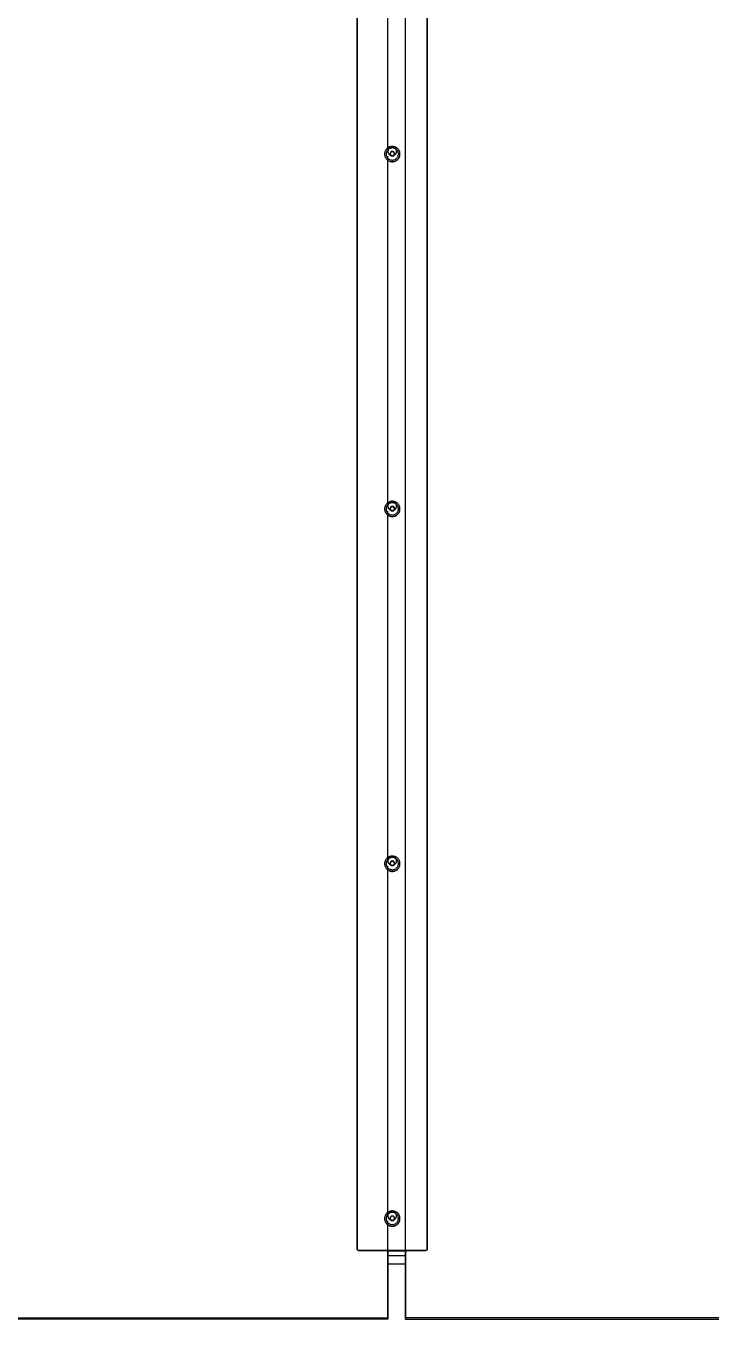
# Model space of a CAD drawing. Header units: millimetres. Extents: x 3109 to 13995, y 24552 to 39949.
# Drawn here: x 11648 to 12430, y 28850 to 30326 of the extents above; entities that cross this region are included whole.
import ezdxf

# ---------------------------------------------------------------- set-up
doc = ezdxf.new("R2010")
doc.units = ezdxf.units.MM
doc.header["$LTSCALE"] = 3
doc.layers.add('DomyÅ›lny', color=7, linetype='Continuous')

msp = doc.modelspace()

# ---------------------------------------------------------------- linework, layer by layer
at = {"layer": 'DomyÅ›lny'}
for p, q in [((12081.3, 28851.3), (12081.3, 31475.5)), ((12026.3, 28930.3), (12026.3, 31435.7)), ((12026.3, 31435.4), (12026.3, 28930.1)), ((12106.3, 31435.7), (12106.3, 28930.3)), ((12106.3, 28930.1), (12106.3, 31435.4)), ((12061.3, 30182.8), (12061.3, 30582.7)), ((12061.3, 30182.7), (12061.3, 30183)), ((12061.3, 29777.6), (12061.3, 30177.5)), ((12064.9, 30182.4), (12063.5, 30179.9)), ((12067.8, 30182.4), (12064.9, 30182.4)), ((12069.2, 30179.9), (12067.8, 30182.4)), ((12067.8, 30177.4), (12069.2, 30179.9)), ((12071.3, 30183), (12071.3, 30182.7)), ((12064.9, 29777.3), (12063.5, 29774.9)), ((12064.9, 29777.3), (12064.9, 29777.7)), ((12067.8, 29777.3), (12064.9, 29777.3)), ((12067.8, 29777.3), (12067.8, 29777.7)), ((12069.2, 29774.9), (12067.8, 29777.3)), ((12061.3, 29373.5), (12061.3, 29772.3)), ((12063.5, 29774.9), (12064.9, 29772.4)), ((12061.3, 28968.3), (12061.3, 29367.2)), ((12064.9, 29372.3), (12063.5, 29369.8)), ((12064.9, 29372.3), (12064.9, 29372.7)), ((12067.8, 29372.3), (12064.9, 29372.3)), ((12067.8, 29372.3), (12067.8, 29372.7)), ((12069.2, 29369.8), (12067.8, 29372.3)), ((12064.9, 28967.3), (12063.5, 28964.8)), ((12063.5, 28964.8), (12063.5, 28965.2)), ((12067.8, 28967.3), (12064.9, 28967.3)), ((12069.2, 28964.8), (12067.8, 28967.3)), ((12061.3, 28851.3), (12061.3, 28962)), ((12026.3, 28930.1), (12026.3, 28930.3)), ((12104.3, 28928.3), (12028.3, 28928.3)), ((12028.3, 28928.3), (12028.3, 28928.1)), ((12028.3, 28928.1), (12104.3, 28928.1)), ((12060.8, 28927.8), (12082.9, 28927.8)), ((12061.3, 28928.3), (12061.3, 28849.9)), ((12061.3, 28922.7), (12081.3, 28922.7)), ((12081.3, 28928.3), (12081.3, 28849.9)), ((12104.3, 28928.1), (12104.3, 28928.3)), ((12106.3, 28930.3), (12106.3, 28930.1)), ((12061.3, 28912.9), (12081.3, 28912.9)), ((10976.6, 28851.3), (12061.3, 28851.3)), ((12061.3, 28849.9), (10976.6, 28849.9)), ((12061.3, 28849.9), (12061.3, 28851.3)), ((12081.3, 28849.9), (12081.3, 28851.3)), ((13166.1, 28851.3), (12081.3, 28851.3)), ((12081.3, 28849.9), (13166.1, 28849.9))]:
    msp.add_line(p, q, dxfattribs=at)
for points in [[(12066.3, 30188.5, 0), (12065.6, 30188.5, 0), (12064.8, 30188.4, 0), (12063.9, 30188.2, 0), (12063.1, 30187.9, 0), (12062.3, 30187.6, 0), (12061.6, 30187.1, 0), (12060.8, 30186.6, 0), (12060.2, 30186, 0), (12059.6, 30185.3, 0), (12059, 30184.6, 0), (12058.6, 30183.9, 0), (12058.2, 30183.1, 0), (12057.9, 30182.3, 0), (12057.7, 30181.5, 0), (12057.6, 30180.7, 0), (12057.6, 30179.9, 0), (12057.6, 30179.1, 0), (12057.7, 30178.3, 0), (12057.9, 30177.5, 0), (12058.2, 30176.7, 0), (12058.6, 30175.9, 0), (12059, 30175.1, 0), (12059.6, 30174.4, 0), (12060.2, 30173.7, 0), (12060.8, 30173.1, 0), (12061.6, 30172.6, 0), (12062.3, 30172.2, 0), (12063.1, 30171.8, 0), (12063.9, 30171.5, 0), (12064.8, 30171.4, 0), (12065.6, 30171.2, 0), (12066.3, 30171.2, 0), (12067.1, 30171.2, 0), (12067.9, 30171.4, 0), (12068.8, 30171.5, 0), (12069.6, 30171.8, 0), (12070.4, 30172.2, 0), (12071.1, 30172.6, 0), (12071.9, 30173.1, 0), (12072.5, 30173.7, 0), (12073.1, 30174.4, 0), (12073.7, 30175.1, 0), (12074.1, 30175.9, 0), (12074.5, 30176.7, 0), (12074.8, 30177.5, 0), (12075, 30178.3, 0), (12075.1, 30179.1, 0), (12075.1, 30179.9, 0), (12075.1, 30180.7, 0), (12075, 30181.5, 0), (12074.8, 30182.3, 0), (12074.5, 30183.1, 0), (12074.1, 30183.9, 0), (12073.7, 30184.6, 0), (12073.1, 30185.3, 0), (12072.5, 30186, 0), (12071.9, 30186.6, 0), (12071.1, 30187.1, 0), (12070.4, 30187.6, 0), (12069.6, 30187.9, 0), (12068.8, 30188.2, 0), (12067.9, 30188.4, 0), (12067.1, 30188.5, 0)], [(12066.3, 30186.8, 0), (12065.7, 30186.8, 0), (12065.1, 30186.7, 0), (12064.4, 30186.5, 0), (12063.8, 30186.3, 0), (12063.1, 30186, 0), (12062.5, 30185.7, 0), (12061.9, 30185.3, 0), (12061.4, 30184.8, 0), (12060.9, 30184.2, 0), (12060.5, 30183.7, 0), (12060.1, 30183.1, 0), (12059.8, 30182.4, 0), (12059.6, 30181.8, 0), (12059.5, 30181.1, 0), (12059.4, 30180.5, 0), (12059.3, 30179.9, 0), (12059.4, 30179.3, 0), (12059.5, 30178.6, 0), (12059.6, 30178, 0), (12059.8, 30177.3, 0), (12060.1, 30176.7, 0), (12060.5, 30176.1, 0), (12060.9, 30175.5, 0), (12061.4, 30175, 0), (12061.9, 30174.5, 0), (12062.5, 30174.1, 0), (12063.1, 30173.7, 0), (12063.8, 30173.4, 0), (12064.4, 30173.2, 0), (12065.1, 30173.1, 0), (12065.7, 30173, 0), (12066.3, 30172.9, 0), (12067, 30173, 0), (12067.6, 30173.1, 0), (12068.3, 30173.2, 0), (12068.9, 30173.4, 0), (12069.6, 30173.7, 0), (12070.2, 30174.1, 0), (12070.8, 30174.5, 0), (12071.3, 30175, 0), (12071.8, 30175.5, 0), (12072.2, 30176.1, 0), (12072.6, 30176.7, 0), (12072.9, 30177.3, 0), (12073.1, 30178, 0), (12073.2, 30178.6, 0), (12073.3, 30179.3, 0), (12073.3, 30179.9, 0), (12073.3, 30180.5, 0), (12073.2, 30181.1, 0), (12073.1, 30181.8, 0), (12072.9, 30182.4, 0), (12072.6, 30183.1, 0), (12072.2, 30183.7, 0), (12071.8, 30184.2, 0), (12071.3, 30184.8, 0), (12070.8, 30185.3, 0), (12070.2, 30185.7, 0), (12069.6, 30186, 0), (12068.9, 30186.3, 0), (12068.3, 30186.5, 0), (12067.6, 30186.7, 0), (12067, 30186.8, 0)], [(12066.3, 29783.5, 0), (12065.6, 29783.5, 0), (12064.8, 29783.4, 0), (12063.9, 29783.2, 0), (12063.1, 29782.9, 0), (12062.3, 29782.6, 0), (12061.6, 29782.1, 0), (12060.8, 29781.6, 0), (12060.2, 29781, 0), (12059.6, 29780.3, 0), (12059, 29779.6, 0), (12058.6, 29778.8, 0), (12058.2, 29778, 0), (12057.9, 29777.2, 0), (12057.7, 29776.4, 0), (12057.6, 29775.6, 0), (12057.6, 29774.9, 0), (12057.6, 29774.1, 0), (12057.7, 29773.3, 0), (12057.9, 29772.5, 0), (12058.2, 29771.7, 0), (12058.6, 29770.9, 0), (12059, 29770.1, 0), (12059.6, 29769.4, 0), (12060.2, 29768.7, 0), (12060.8, 29768.1, 0), (12061.6, 29767.6, 0), (12062.3, 29767.2, 0), (12063.1, 29766.8, 0), (12063.9, 29766.5, 0), (12064.8, 29766.3, 0), (12065.6, 29766.2, 0), (12066.3, 29766.2, 0), (12067.1, 29766.2, 0), (12067.9, 29766.3, 0), (12068.8, 29766.5, 0), (12069.6, 29766.8, 0), (12070.4, 29767.2, 0), (12071.1, 29767.6, 0), (12071.9, 29768.1, 0), (12072.5, 29768.7, 0), (12073.1, 29769.4, 0), (12073.7, 29770.1, 0), (12074.1, 29770.9, 0), (12074.5, 29771.7, 0), (12074.8, 29772.5, 0), (12075, 29773.3, 0), (12075.1, 29774.1, 0), (12075.1, 29774.9, 0), (12075.1, 29775.6, 0), (12075, 29776.4, 0), (12074.8, 29777.2, 0), (12074.5, 29778, 0), (12074.1, 29778.8, 0), (12073.7, 29779.6, 0), (12073.1, 29780.3, 0), (12072.5, 29781, 0), (12071.9, 29781.6, 0), (12071.1, 29782.1, 0), (12070.4, 29782.6, 0), (12069.6, 29782.9, 0), (12068.8, 29783.2, 0), (12067.9, 29783.4, 0), (12067.1, 29783.5, 0)], [(12066.3, 29781.8, 0), (12065.7, 29781.8, 0), (12065.1, 29781.7, 0), (12064.4, 29781.5, 0), (12063.8, 29781.3, 0), (12063.1, 29781, 0), (12062.5, 29780.7, 0), (12061.9, 29780.2, 0), (12061.4, 29779.8, 0), (12060.9, 29779.2, 0), (12060.5, 29778.6, 0), (12060.1, 29778, 0), (12059.8, 29777.4, 0), (12059.6, 29776.8, 0), (12059.5, 29776.1, 0), (12059.4, 29775.5, 0), (12059.3, 29774.9, 0), (12059.4, 29774.2, 0), (12059.5, 29773.6, 0), (12059.6, 29772.9, 0), (12059.8, 29772.3, 0), (12060.1, 29771.7, 0), (12060.5, 29771.1, 0), (12060.9, 29770.5, 0), (12061.4, 29770, 0), (12061.9, 29769.5, 0), (12062.5, 29769.1, 0), (12063.1, 29768.7, 0), (12063.8, 29768.4, 0), (12064.4, 29768.2, 0), (12065.1, 29768, 0), (12065.7, 29768, 0), (12066.3, 29767.9, 0), (12067, 29768, 0), (12067.6, 29768, 0), (12068.3, 29768.2, 0), (12068.9, 29768.4, 0), (12069.6, 29768.7, 0), (12070.2, 29769.1, 0), (12070.8, 29769.5, 0), (12071.3, 29770, 0), (12071.8, 29770.5, 0), (12072.2, 29771.1, 0), (12072.6, 29771.7, 0), (12072.9, 29772.3, 0), (12073.1, 29772.9, 0), (12073.2, 29773.6, 0), (12073.3, 29774.2, 0), (12073.3, 29774.9, 0), (12073.3, 29775.5, 0), (12073.2, 29776.1, 0), (12073.1, 29776.8, 0), (12072.9, 29777.4, 0), (12072.6, 29778, 0), (12072.2, 29778.6, 0), (12071.8, 29779.2, 0), (12071.3, 29779.8, 0), (12070.8, 29780.2, 0), (12070.2, 29780.7, 0), (12069.6, 29781, 0), (12068.9, 29781.3, 0), (12068.3, 29781.5, 0), (12067.6, 29781.7, 0), (12067, 29781.8, 0)], [(12066.3, 29378.5, 0), (12065.6, 29378.5, 0), (12064.8, 29378.4, 0), (12063.9, 29378.2, 0), (12063.1, 29377.9, 0), (12062.3, 29377.5, 0), (12061.6, 29377.1, 0), (12060.8, 29376.6, 0), (12060.2, 29376, 0), (12059.6, 29375.3, 0), (12059, 29374.6, 0), (12058.6, 29373.8, 0), (12058.2, 29373, 0), (12057.9, 29372.2, 0), (12057.7, 29371.4, 0), (12057.6, 29370.6, 0), (12057.6, 29369.8, 0), (12057.6, 29369.1, 0), (12057.7, 29368.3, 0), (12057.9, 29367.5, 0), (12058.2, 29366.6, 0), (12058.6, 29365.9, 0), (12059, 29365.1, 0), (12059.6, 29364.4, 0), (12060.2, 29363.7, 0), (12060.8, 29363.1, 0), (12061.6, 29362.6, 0), (12062.3, 29362.1, 0), (12063.1, 29361.8, 0), (12063.9, 29361.5, 0), (12064.8, 29361.3, 0), (12065.6, 29361.2, 0), (12066.3, 29361.2, 0), (12067.1, 29361.2, 0), (12067.9, 29361.3, 0), (12068.8, 29361.5, 0), (12069.6, 29361.8, 0), (12070.4, 29362.1, 0), (12071.1, 29362.6, 0), (12071.9, 29363.1, 0), (12072.5, 29363.7, 0), (12073.1, 29364.4, 0), (12073.7, 29365.1, 0), (12074.1, 29365.9, 0), (12074.5, 29366.6, 0), (12074.8, 29367.5, 0), (12075, 29368.3, 0), (12075.1, 29369.1, 0), (12075.1, 29369.8, 0), (12075.1, 29370.6, 0), (12075, 29371.4, 0), (12074.8, 29372.2, 0), (12074.5, 29373, 0), (12074.1, 29373.8, 0), (12073.7, 29374.6, 0), (12073.1, 29375.3, 0), (12072.5, 29376, 0), (12071.9, 29376.6, 0), (12071.1, 29377.1, 0), (12070.4, 29377.5, 0), (12069.6, 29377.9, 0), (12068.8, 29378.2, 0), (12067.9, 29378.4, 0), (12067.1, 29378.5, 0)], [(12066.3, 29376.8, 0), (12065.7, 29376.7, 0), (12065.1, 29376.7, 0), (12064.4, 29376.5, 0), (12063.8, 29376.3, 0), (12063.1, 29376, 0), (12062.5, 29375.6, 0), (12061.9, 29375.2, 0), (12061.4, 29374.7, 0), (12060.9, 29374.2, 0), (12060.5, 29373.6, 0), (12060.1, 29373, 0), (12059.8, 29372.4, 0), (12059.6, 29371.7, 0), (12059.5, 29371.1, 0), (12059.4, 29370.5, 0), (12059.3, 29369.8, 0), (12059.4, 29369.2, 0), (12059.5, 29368.6, 0), (12059.6, 29367.9, 0), (12059.8, 29367.3, 0), (12060.1, 29366.7, 0), (12060.5, 29366, 0), (12060.9, 29365.5, 0), (12061.4, 29364.9, 0), (12061.9, 29364.5, 0), (12062.5, 29364, 0), (12063.1, 29363.7, 0), (12063.8, 29363.4, 0), (12064.4, 29363.2, 0), (12065.1, 29363, 0), (12065.7, 29362.9, 0), (12066.3, 29362.9, 0), (12067, 29362.9, 0), (12067.6, 29363, 0), (12068.3, 29363.2, 0), (12068.9, 29363.4, 0), (12069.6, 29363.7, 0), (12070.2, 29364, 0), (12070.8, 29364.5, 0), (12071.3, 29364.9, 0), (12071.8, 29365.5, 0), (12072.2, 29366, 0), (12072.6, 29366.7, 0), (12072.9, 29367.3, 0), (12073.1, 29367.9, 0), (12073.2, 29368.6, 0), (12073.3, 29369.2, 0), (12073.3, 29369.8, 0), (12073.3, 29370.5, 0), (12073.2, 29371.1, 0), (12073.1, 29371.7, 0), (12072.9, 29372.4, 0), (12072.6, 29373, 0), (12072.2, 29373.6, 0), (12071.8, 29374.2, 0), (12071.3, 29374.7, 0), (12070.8, 29375.2, 0), (12070.2, 29375.6, 0), (12069.6, 29376, 0), (12068.9, 29376.3, 0), (12068.3, 29376.5, 0), (12067.6, 29376.7, 0), (12067, 29376.7, 0)], [(12066.3, 28973.5, 0), (12065.6, 28973.4, 0), (12064.8, 28973.3, 0), (12063.9, 28973.1, 0), (12063.1, 28972.9, 0), (12062.3, 28972.5, 0), (12061.6, 28972.1, 0), (12060.8, 28971.5, 0), (12060.2, 28970.9, 0), (12059.6, 28970.3, 0), (12059, 28969.6, 0), (12058.6, 28968.8, 0), (12058.2, 28968, 0), (12057.9, 28967.2, 0), (12057.7, 28966.4, 0), (12057.6, 28965.6, 0), (12057.6, 28964.8, 0), (12057.6, 28964, 0), (12057.7, 28963.2, 0), (12057.9, 28962.4, 0), (12058.2, 28961.6, 0), (12058.6, 28960.8, 0), (12059, 28960.1, 0), (12059.6, 28959.4, 0), (12060.2, 28958.7, 0), (12060.8, 28958.1, 0), (12061.6, 28957.6, 0), (12062.3, 28957.1, 0), (12063.1, 28956.8, 0), (12063.9, 28956.5, 0), (12064.8, 28956.3, 0), (12065.6, 28956.2, 0), (12066.3, 28956.2, 0), (12067.1, 28956.2, 0), (12067.9, 28956.3, 0), (12068.8, 28956.5, 0), (12069.6, 28956.8, 0), (12070.4, 28957.1, 0), (12071.1, 28957.6, 0), (12071.9, 28958.1, 0), (12072.5, 28958.7, 0), (12073.1, 28959.4, 0), (12073.7, 28960.1, 0), (12074.1, 28960.8, 0), (12074.5, 28961.6, 0), (12074.8, 28962.4, 0), (12075, 28963.2, 0), (12075.1, 28964, 0), (12075.1, 28964.8, 0), (12075.1, 28965.6, 0), (12075, 28966.4, 0), (12074.8, 28967.2, 0), (12074.5, 28968, 0), (12074.1, 28968.8, 0), (12073.7, 28969.6, 0), (12073.1, 28970.3, 0), (12072.5, 28970.9, 0), (12071.9, 28971.5, 0), (12071.1, 28972.1, 0), (12070.4, 28972.5, 0), (12069.6, 28972.9, 0), (12068.8, 28973.1, 0), (12067.9, 28973.3, 0), (12067.1, 28973.4, 0)], [(12066.3, 28971.7, 0), (12065.7, 28971.7, 0), (12065.1, 28971.6, 0), (12064.4, 28971.5, 0), (12063.8, 28971.3, 0), (12063.1, 28971, 0), (12062.5, 28970.6, 0), (12061.9, 28970.2, 0), (12061.4, 28969.7, 0), (12060.9, 28969.2, 0), (12060.5, 28968.6, 0), (12060.1, 28968, 0), (12059.8, 28967.4, 0), (12059.6, 28966.7, 0), (12059.5, 28966.1, 0), (12059.4, 28965.4, 0), (12059.3, 28964.8, 0), (12059.4, 28964.2, 0), (12059.5, 28963.6, 0), (12059.6, 28962.9, 0), (12059.8, 28962.3, 0), (12060.1, 28961.6, 0), (12060.5, 28961, 0), (12060.9, 28960.4, 0), (12061.4, 28959.9, 0), (12061.9, 28959.4, 0), (12062.5, 28959, 0), (12063.1, 28958.7, 0), (12063.8, 28958.4, 0), (12064.4, 28958.2, 0), (12065.1, 28958, 0), (12065.7, 28957.9, 0), (12066.3, 28957.9, 0), (12067, 28957.9, 0), (12067.6, 28958, 0), (12068.3, 28958.2, 0), (12068.9, 28958.4, 0), (12069.6, 28958.7, 0), (12070.2, 28959, 0), (12070.8, 28959.4, 0), (12071.3, 28959.9, 0), (12071.8, 28960.4, 0), (12072.2, 28961, 0), (12072.6, 28961.6, 0), (12072.9, 28962.3, 0), (12073.1, 28962.9, 0), (12073.2, 28963.6, 0), (12073.3, 28964.2, 0), (12073.3, 28964.8, 0), (12073.3, 28965.4, 0), (12073.2, 28966.1, 0), (12073.1, 28966.7, 0), (12072.9, 28967.4, 0), (12072.6, 28968, 0), (12072.2, 28968.6, 0), (12071.8, 28969.2, 0), (12071.3, 28969.7, 0), (12070.8, 28970.2, 0), (12070.2, 28970.6, 0), (12069.6, 28971, 0), (12068.9, 28971.3, 0), (12068.3, 28971.5, 0), (12067.6, 28971.6, 0), (12067, 28971.7, 0)]]:
    msp.add_polyline3d(points, close=True, dxfattribs=at)
for points in [[(12057.6, 30179.7, 0), (12057.6, 30178.9, 0), (12057.7, 30178.1, 0), (12057.9, 30177.3, 0), (12058.2, 30176.5, 0), (12058.6, 30175.7, 0), (12059, 30175, 0), (12059.6, 30174.2, 0), (12060.2, 30173.6, 0), (12060.8, 30173, 0), (12061.6, 30172.5, 0), (12062.3, 30172, 0), (12063.1, 30171.7, 0), (12063.9, 30171.4, 0), (12064.8, 30171.2, 0), (12065.6, 30171.1, 0), (12066.3, 30171, 0), (12067.1, 30171.1, 0), (12067.9, 30171.2, 0), (12068.8, 30171.4, 0), (12069.6, 30171.7, 0), (12070.4, 30172, 0), (12071.1, 30172.5, 0), (12071.9, 30173, 0), (12072.5, 30173.6, 0), (12073.1, 30174.2, 0), (12073.7, 30175, 0), (12074.1, 30175.7, 0), (12074.5, 30176.5, 0), (12074.8, 30177.3, 0), (12075, 30178.1, 0), (12075.1, 30178.9, 0), (12075.1, 30179.7, 0)], [(12066.3, 30188, 0), (12065.8, 30187.9, 0), (12065.4, 30187.9, 0), (12064.9, 30187.8, 0), (12064.4, 30187.6, 0), (12064, 30187.4, 0), (12063.5, 30187.2, 0), (12063.1, 30186.9, 0), (12062.7, 30186.5, 0), (12062.4, 30186.1, 0), (12062.1, 30185.7, 0), (12061.8, 30185.3, 0), (12061.6, 30184.8, 0), (12061.5, 30184.4, 0), (12061.4, 30183.9, 0), (12061.3, 30183.5, 0), (12061.3, 30183, 0), (12061.3, 30182.6, 0), (12061.4, 30182.1, 0), (12061.5, 30181.7, 0), (12061.6, 30181.2, 0), (12061.8, 30180.7, 0), (12062.1, 30180.3, 0), (12062.4, 30179.9, 0), (12062.7, 30179.5, 0), (12063.1, 30179.2, 0), (12063.5, 30178.9, 0), (12064, 30178.6, 0), (12064.4, 30178.4, 0), (12064.9, 30178.3, 0), (12065.4, 30178.1, 0), (12065.8, 30178.1, 0), (12066.3, 30178.1, 0)], [(12061.3, 30182.7, 0), (12061.3, 30183.2, 0), (12061.4, 30183.6, 0), (12061.5, 30184.1, 0), (12061.6, 30184.6, 0), (12061.8, 30185, 0), (12062.1, 30185.4, 0), (12062.4, 30185.9, 0), (12062.7, 30186.2, 0), (12063.1, 30186.6, 0), (12063.5, 30186.9, 0), (12064, 30187.1, 0), (12064.4, 30187.3, 0), (12064.9, 30187.5, 0), (12065.4, 30187.6, 0), (12065.8, 30187.7, 0), (12066.3, 30187.7, 0)], [(12064.9, 30182.7, 0), (12063.5, 30180.2, 0)], [(12063.5, 30180.2, 0), (12064.9, 30177.8, 0)], [(12067.8, 30182.7, 0), (12064.9, 30182.7, 0)], [(12064.9, 30177.8, 0), (12067.8, 30177.8, 0)], [(12066.3, 30178.1, 0), (12066.7, 30178.1, 0), (12067.2, 30178.1, 0), (12067.7, 30178.3, 0), (12068.1, 30178.4, 0), (12068.6, 30178.6, 0), (12069, 30178.9, 0), (12069.4, 30179.2, 0), (12069.8, 30179.5, 0), (12070.2, 30179.9, 0), (12070.5, 30180.3, 0), (12070.7, 30180.7, 0), (12070.9, 30181.2, 0), (12071.1, 30181.7, 0), (12071.2, 30182.1, 0), (12071.3, 30182.6, 0), (12071.3, 30183, 0), (12071.3, 30183.5, 0), (12071.2, 30183.9, 0), (12071.1, 30184.4, 0), (12070.9, 30184.8, 0), (12070.7, 30185.3, 0), (12070.5, 30185.7, 0), (12070.2, 30186.1, 0), (12069.8, 30186.5, 0), (12069.4, 30186.9, 0), (12069, 30187.2, 0), (12068.6, 30187.4, 0), (12068.1, 30187.6, 0), (12067.7, 30187.8, 0), (12067.2, 30187.9, 0), (12066.7, 30187.9, 0), (12066.3, 30188, 0)], [(12066.3, 30187.7, 0), (12066.7, 30187.7, 0), (12067.2, 30187.6, 0), (12067.7, 30187.5, 0), (12068.1, 30187.3, 0), (12068.6, 30187.1, 0), (12069, 30186.9, 0), (12069.4, 30186.6, 0), (12069.8, 30186.2, 0), (12070.2, 30185.9, 0), (12070.5, 30185.4, 0), (12070.7, 30185, 0), (12070.9, 30184.6, 0), (12071.1, 30184.1, 0), (12071.2, 30183.6, 0), (12071.3, 30183.2, 0), (12071.3, 30182.7, 0)], [(12069.2, 30180.2, 0), (12067.8, 30182.7, 0)], [(12067.8, 30177.8, 0), (12069.2, 30180.2, 0)], [(12066.3, 29783, 0), (12065.8, 29782.9, 0), (12065.4, 29782.9, 0), (12064.9, 29782.8, 0), (12064.4, 29782.6, 0), (12064, 29782.4, 0), (12063.5, 29782.1, 0), (12063.1, 29781.8, 0), (12062.7, 29781.5, 0), (12062.4, 29781.1, 0), (12062.1, 29780.7, 0), (12061.8, 29780.3, 0), (12061.6, 29779.8, 0), (12061.5, 29779.4, 0), (12061.4, 29778.9, 0), (12061.3, 29778.4, 0), (12061.3, 29778, 0), (12061.3, 29777.6, 0), (12061.4, 29777.1, 0), (12061.5, 29776.6, 0), (12061.6, 29776.2, 0), (12061.8, 29775.7, 0), (12062.1, 29775.3, 0), (12062.4, 29774.9, 0), (12062.7, 29774.5, 0), (12063.1, 29774.2, 0), (12063.5, 29773.9, 0), (12064, 29773.6, 0), (12064.4, 29773.4, 0), (12064.9, 29773.2, 0), (12065.4, 29773.1, 0), (12065.8, 29773.1, 0), (12066.3, 29773, 0)], [(12061.3, 29777.7, 0), (12061.3, 29778.2, 0), (12061.4, 29778.6, 0), (12061.5, 29779.1, 0), (12061.6, 29779.5, 0), (12061.8, 29780, 0), (12062.1, 29780.4, 0), (12062.4, 29780.8, 0), (12062.7, 29781.2, 0), (12063.1, 29781.6, 0), (12063.5, 29781.9, 0), (12064, 29782.1, 0), (12064.4, 29782.3, 0), (12064.9, 29782.5, 0), (12065.4, 29782.6, 0), (12065.8, 29782.7, 0), (12066.3, 29782.7, 0)], [(12064.9, 29777.7, 0), (12063.5, 29775.2, 0)], [(12067.8, 29777.7, 0), (12064.9, 29777.7, 0)], [(12066.3, 29773, 0), (12066.7, 29773.1, 0), (12067.2, 29773.1, 0), (12067.7, 29773.2, 0), (12068.1, 29773.4, 0), (12068.6, 29773.6, 0), (12069, 29773.9, 0), (12069.4, 29774.2, 0), (12069.8, 29774.5, 0), (12070.2, 29774.9, 0), (12070.5, 29775.3, 0), (12070.7, 29775.7, 0), (12070.9, 29776.2, 0), (12071.1, 29776.6, 0), (12071.2, 29777.1, 0), (12071.3, 29777.6, 0), (12071.3, 29778, 0), (12071.3, 29778.4, 0), (12071.2, 29778.9, 0), (12071.1, 29779.4, 0), (12070.9, 29779.8, 0), (12070.7, 29780.3, 0), (12070.5, 29780.7, 0), (12070.2, 29781.1, 0), (12069.8, 29781.5, 0), (12069.4, 29781.8, 0), (12069, 29782.1, 0), (12068.6, 29782.4, 0), (12068.1, 29782.6, 0), (12067.7, 29782.8, 0), (12067.2, 29782.9, 0), (12066.7, 29782.9, 0), (12066.3, 29783, 0)], [(12066.3, 29782.7, 0), (12066.7, 29782.7, 0), (12067.2, 29782.6, 0), (12067.7, 29782.5, 0), (12068.1, 29782.3, 0), (12068.6, 29782.1, 0), (12069, 29781.9, 0), (12069.4, 29781.6, 0), (12069.8, 29781.2, 0), (12070.2, 29780.8, 0), (12070.5, 29780.4, 0), (12070.7, 29780, 0), (12070.9, 29779.5, 0), (12071.1, 29779.1, 0), (12071.2, 29778.6, 0), (12071.3, 29778.2, 0), (12071.3, 29777.7, 0)], [(12069.2, 29775.2, 0), (12067.8, 29777.7, 0)], [(12057.6, 29774.7, 0), (12057.6, 29773.9, 0), (12057.7, 29773.1, 0), (12057.9, 29772.3, 0), (12058.2, 29771.5, 0), (12058.6, 29770.7, 0), (12059, 29769.9, 0), (12059.6, 29769.2, 0), (12060.2, 29768.6, 0), (12060.8, 29768, 0), (12061.6, 29767.4, 0), (12062.3, 29767, 0), (12063.1, 29766.6, 0), (12063.9, 29766.4, 0), (12064.8, 29766.2, 0), (12065.6, 29766.1, 0), (12066.3, 29766, 0), (12067.1, 29766.1, 0), (12067.9, 29766.2, 0), (12068.8, 29766.4, 0), (12069.6, 29766.6, 0), (12070.4, 29767, 0), (12071.1, 29767.4, 0), (12071.9, 29768, 0), (12072.5, 29768.6, 0), (12073.1, 29769.2, 0), (12073.7, 29769.9, 0), (12074.1, 29770.7, 0), (12074.5, 29771.5, 0), (12074.8, 29772.3, 0), (12075, 29773.1, 0), (12075.1, 29773.9, 0), (12075.1, 29774.7, 0)], [(12063.5, 29775.2, 0), (12064.9, 29772.7, 0)], [(12064.9, 29772.7, 0), (12067.8, 29772.7, 0)], [(12067.8, 29772.7, 0), (12069.2, 29775.2, 0)], [(12066.3, 29377.9, 0), (12065.8, 29377.9, 0), (12065.4, 29377.8, 0), (12064.9, 29377.7, 0), (12064.4, 29377.6, 0), (12064, 29377.4, 0), (12063.5, 29377.1, 0), (12063.1, 29376.8, 0), (12062.7, 29376.5, 0), (12062.4, 29376.1, 0), (12062.1, 29375.7, 0), (12061.8, 29375.3, 0), (12061.6, 29374.8, 0), (12061.5, 29374.3, 0), (12061.4, 29373.9, 0), (12061.3, 29373.4, 0), (12061.3, 29373, 0), (12061.3, 29372.5, 0), (12061.4, 29372.1, 0), (12061.5, 29371.6, 0), (12061.6, 29371.2, 0), (12061.8, 29370.7, 0), (12062.1, 29370.3, 0), (12062.4, 29369.9, 0), (12062.7, 29369.5, 0), (12063.1, 29369.1, 0), (12063.5, 29368.8, 0), (12064, 29368.6, 0), (12064.4, 29368.4, 0), (12064.9, 29368.2, 0), (12065.4, 29368.1, 0), (12065.8, 29368, 0), (12066.3, 29368, 0)], [(12061.3, 29372.7, 0), (12061.3, 29373.1, 0), (12061.4, 29373.6, 0), (12061.5, 29374.1, 0), (12061.6, 29374.5, 0), (12061.8, 29375, 0), (12062.1, 29375.4, 0), (12062.4, 29375.8, 0), (12062.7, 29376.2, 0), (12063.1, 29376.5, 0), (12063.5, 29376.8, 0), (12064, 29377.1, 0), (12064.4, 29377.3, 0), (12064.9, 29377.5, 0), (12065.4, 29377.6, 0), (12065.8, 29377.6, 0), (12066.3, 29377.7, 0)], [(12066.3, 29368, 0), (12066.7, 29368, 0), (12067.2, 29368.1, 0), (12067.7, 29368.2, 0), (12068.1, 29368.4, 0), (12068.6, 29368.6, 0), (12069, 29368.8, 0), (12069.4, 29369.1, 0), (12069.8, 29369.5, 0), (12070.2, 29369.9, 0), (12070.5, 29370.3, 0), (12070.7, 29370.7, 0), (12070.9, 29371.2, 0), (12071.1, 29371.6, 0), (12071.2, 29372.1, 0), (12071.3, 29372.5, 0), (12071.3, 29373, 0), (12071.3, 29373.4, 0), (12071.2, 29373.9, 0), (12071.1, 29374.3, 0), (12070.9, 29374.8, 0), (12070.7, 29375.3, 0), (12070.5, 29375.7, 0), (12070.2, 29376.1, 0), (12069.8, 29376.5, 0), (12069.4, 29376.8, 0), (12069, 29377.1, 0), (12068.6, 29377.4, 0), (12068.1, 29377.6, 0), (12067.7, 29377.7, 0), (12067.2, 29377.8, 0), (12066.7, 29377.9, 0), (12066.3, 29377.9, 0)], [(12066.3, 29377.7, 0), (12066.7, 29377.6, 0), (12067.2, 29377.6, 0), (12067.7, 29377.5, 0), (12068.1, 29377.3, 0), (12068.6, 29377.1, 0), (12069, 29376.8, 0), (12069.4, 29376.5, 0), (12069.8, 29376.2, 0), (12070.2, 29375.8, 0), (12070.5, 29375.4, 0), (12070.7, 29375, 0), (12070.9, 29374.5, 0), (12071.1, 29374.1, 0), (12071.2, 29373.6, 0), (12071.3, 29373.1, 0), (12071.3, 29372.7, 0)], [(12057.6, 29369.7, 0), (12057.6, 29368.9, 0), (12057.7, 29368.1, 0), (12057.9, 29367.3, 0), (12058.2, 29366.5, 0), (12058.6, 29365.7, 0), (12059, 29364.9, 0), (12059.6, 29364.2, 0), (12060.2, 29363.5, 0), (12060.8, 29362.9, 0), (12061.6, 29362.4, 0), (12062.3, 29362, 0), (12063.1, 29361.6, 0), (12063.9, 29361.3, 0), (12064.8, 29361.1, 0), (12065.6, 29361, 0), (12066.3, 29361, 0), (12067.1, 29361, 0), (12067.9, 29361.1, 0), (12068.8, 29361.3, 0), (12069.6, 29361.6, 0), (12070.4, 29362, 0), (12071.1, 29362.4, 0), (12071.9, 29362.9, 0), (12072.5, 29363.5, 0), (12073.1, 29364.2, 0), (12073.7, 29364.9, 0), (12074.1, 29365.7, 0), (12074.5, 29366.5, 0), (12074.8, 29367.3, 0), (12075, 29368.1, 0), (12075.1, 29368.9, 0), (12075.1, 29369.7, 0)], [(12064.9, 29372.7, 0), (12063.5, 29370.2, 0)], [(12063.5, 29370.2, 0), (12064.9, 29367.7, 0)], [(12067.8, 29372.7, 0), (12064.9, 29372.7, 0)], [(12064.9, 29367.7, 0), (12067.8, 29367.7, 0)], [(12069.2, 29370.2, 0), (12067.8, 29372.7, 0)], [(12067.8, 29367.7, 0), (12069.2, 29370.2, 0)], [(12057.6, 28964.6, 0), (12057.6, 28963.9, 0), (12057.7, 28963.1, 0), (12057.9, 28962.3, 0), (12058.2, 28961.5, 0), (12058.6, 28960.7, 0), (12059, 28959.9, 0), (12059.6, 28959.2, 0), (12060.2, 28958.5, 0), (12060.8, 28957.9, 0), (12061.6, 28957.4, 0), (12062.3, 28957, 0), (12063.1, 28956.6, 0), (12063.9, 28956.3, 0), (12064.8, 28956.1, 0), (12065.6, 28956, 0), (12066.3, 28956, 0), (12067.1, 28956, 0), (12067.9, 28956.1, 0), (12068.8, 28956.3, 0), (12069.6, 28956.6, 0), (12070.4, 28957, 0), (12071.1, 28957.4, 0), (12071.9, 28957.9, 0), (12072.5, 28958.5, 0), (12073.1, 28959.2, 0), (12073.7, 28959.9, 0), (12074.1, 28960.7, 0), (12074.5, 28961.5, 0), (12074.8, 28962.3, 0), (12075, 28963.1, 0), (12075.1, 28963.9, 0), (12075.1, 28964.6, 0)], [(12066.3, 28972.9, 0), (12065.8, 28972.9, 0), (12065.4, 28972.8, 0), (12064.9, 28972.7, 0), (12064.4, 28972.6, 0), (12064, 28972.4, 0), (12063.5, 28972.1, 0), (12063.1, 28971.8, 0), (12062.7, 28971.5, 0), (12062.4, 28971.1, 0), (12062.1, 28970.7, 0), (12061.8, 28970.2, 0), (12061.6, 28969.8, 0), (12061.5, 28969.3, 0), (12061.4, 28968.9, 0), (12061.3, 28968.4, 0), (12061.3, 28968, 0), (12061.3, 28967.5, 0), (12061.4, 28967.1, 0), (12061.5, 28966.6, 0), (12061.6, 28966.1, 0), (12061.8, 28965.7, 0), (12062.1, 28965.3, 0), (12062.4, 28964.8, 0), (12062.7, 28964.5, 0), (12063.1, 28964.1, 0), (12063.5, 28963.8, 0), (12064, 28963.6, 0), (12064.4, 28963.4, 0), (12064.9, 28963.2, 0), (12065.4, 28963.1, 0), (12065.8, 28963, 0), (12066.3, 28963, 0)], [(12061.3, 28967.7, 0), (12061.3, 28968.1, 0), (12061.4, 28968.6, 0), (12061.5, 28969, 0), (12061.6, 28969.5, 0), (12061.8, 28970, 0), (12062.1, 28970.4, 0), (12062.4, 28970.8, 0), (12062.7, 28971.2, 0), (12063.1, 28971.5, 0), (12063.5, 28971.8, 0), (12064, 28972.1, 0), (12064.4, 28972.3, 0), (12064.9, 28972.4, 0), (12065.4, 28972.5, 0), (12065.8, 28972.6, 0), (12066.3, 28972.6, 0)], [(12064.9, 28967.6, 0), (12063.5, 28965.2, 0)], [(12063.5, 28965.2, 0), (12064.9, 28962.7, 0)], [(12067.8, 28967.6, 0), (12064.9, 28967.6, 0)], [(12066.3, 28963, 0), (12066.7, 28963, 0), (12067.2, 28963.1, 0), (12067.7, 28963.2, 0), (12068.1, 28963.4, 0), (12068.6, 28963.6, 0), (12069, 28963.8, 0), (12069.4, 28964.1, 0), (12069.8, 28964.5, 0), (12070.2, 28964.8, 0), (12070.5, 28965.3, 0), (12070.7, 28965.7, 0), (12070.9, 28966.1, 0), (12071.1, 28966.6, 0), (12071.2, 28967.1, 0), (12071.3, 28967.5, 0), (12071.3, 28968, 0), (12071.3, 28968.4, 0), (12071.2, 28968.9, 0), (12071.1, 28969.3, 0), (12070.9, 28969.8, 0), (12070.7, 28970.2, 0), (12070.5, 28970.7, 0), (12070.2, 28971.1, 0), (12069.8, 28971.5, 0), (12069.4, 28971.8, 0), (12069, 28972.1, 0), (12068.6, 28972.4, 0), (12068.1, 28972.6, 0), (12067.7, 28972.7, 0), (12067.2, 28972.8, 0), (12066.7, 28972.9, 0), (12066.3, 28972.9, 0)], [(12066.3, 28972.6, 0), (12066.7, 28972.6, 0), (12067.2, 28972.5, 0), (12067.7, 28972.4, 0), (12068.1, 28972.3, 0), (12068.6, 28972.1, 0), (12069, 28971.8, 0), (12069.4, 28971.5, 0), (12069.8, 28971.2, 0), (12070.2, 28970.8, 0), (12070.5, 28970.4, 0), (12070.7, 28970, 0), (12070.9, 28969.5, 0), (12071.1, 28969, 0), (12071.2, 28968.6, 0), (12071.3, 28968.1, 0), (12071.3, 28967.7, 0)], [(12069.2, 28965.2, 0), (12067.8, 28967.6, 0)], [(12067.8, 28962.7, 0), (12069.2, 28965.2, 0)], [(12064.9, 28962.7, 0), (12067.8, 28962.7, 0)], [(12026.3, 28930.3, 0), (12026.3, 28930.2, 0), (12026.3, 28930, 0), (12026.4, 28929.8, 0), (12026.4, 28929.6, 0), (12026.5, 28929.4, 0), (12026.6, 28929.2, 0), (12026.7, 28929.1, 0), (12026.9, 28928.9, 0)], [(12026.9, 28928.7, 0), (12026.7, 28928.8, 0), (12026.6, 28929, 0), (12026.5, 28929.1, 0), (12026.4, 28929.3, 0), (12026.4, 28929.5, 0), (12026.3, 28929.7, 0), (12026.3, 28929.9, 0), (12026.3, 28930.1, 0)], [(12026.9, 28928.9, 0), (12027, 28928.8, 0), (12027.2, 28928.7, 0), (12027.4, 28928.6, 0), (12027.5, 28928.5, 0), (12027.7, 28928.4, 0), (12027.9, 28928.4, 0), (12028.1, 28928.4, 0), (12028.3, 28928.3, 0)], [(12028.3, 28928.1, 0), (12028.1, 28928.1, 0), (12027.9, 28928.1, 0), (12027.7, 28928.1, 0), (12027.5, 28928.2, 0), (12027.4, 28928.3, 0), (12027.2, 28928.4, 0), (12027, 28928.5, 0), (12026.9, 28928.7, 0)], [(12104.3, 28928.3, 0), (12104.5, 28928.4, 0), (12104.6, 28928.4, 0), (12104.8, 28928.4, 0), (12105, 28928.5, 0), (12105.2, 28928.6, 0), (12105.4, 28928.7, 0), (12105.5, 28928.8, 0), (12105.7, 28928.9, 0)], [(12105.7, 28928.7, 0), (12105.5, 28928.5, 0), (12105.4, 28928.4, 0), (12105.2, 28928.3, 0), (12105, 28928.2, 0), (12104.8, 28928.1, 0), (12104.6, 28928.1, 0), (12104.5, 28928.1, 0), (12104.3, 28928.1, 0)], [(12105.7, 28928.9, 0), (12105.8, 28929.1, 0), (12106, 28929.2, 0), (12106.1, 28929.4, 0), (12106.1, 28929.6, 0), (12106.2, 28929.8, 0), (12106.2, 28930, 0), (12106.3, 28930.2, 0), (12106.3, 28930.3, 0)], [(12106.3, 28930.1, 0), (12106.3, 28929.9, 0), (12106.2, 28929.7, 0), (12106.2, 28929.5, 0), (12106.1, 28929.3, 0), (12106.1, 28929.1, 0), (12106, 28929, 0), (12105.8, 28928.8, 0), (12105.7, 28928.7, 0)]]:
    msp.add_polyline3d(points, dxfattribs=at)

doc.saveas('drawing.dxf')
